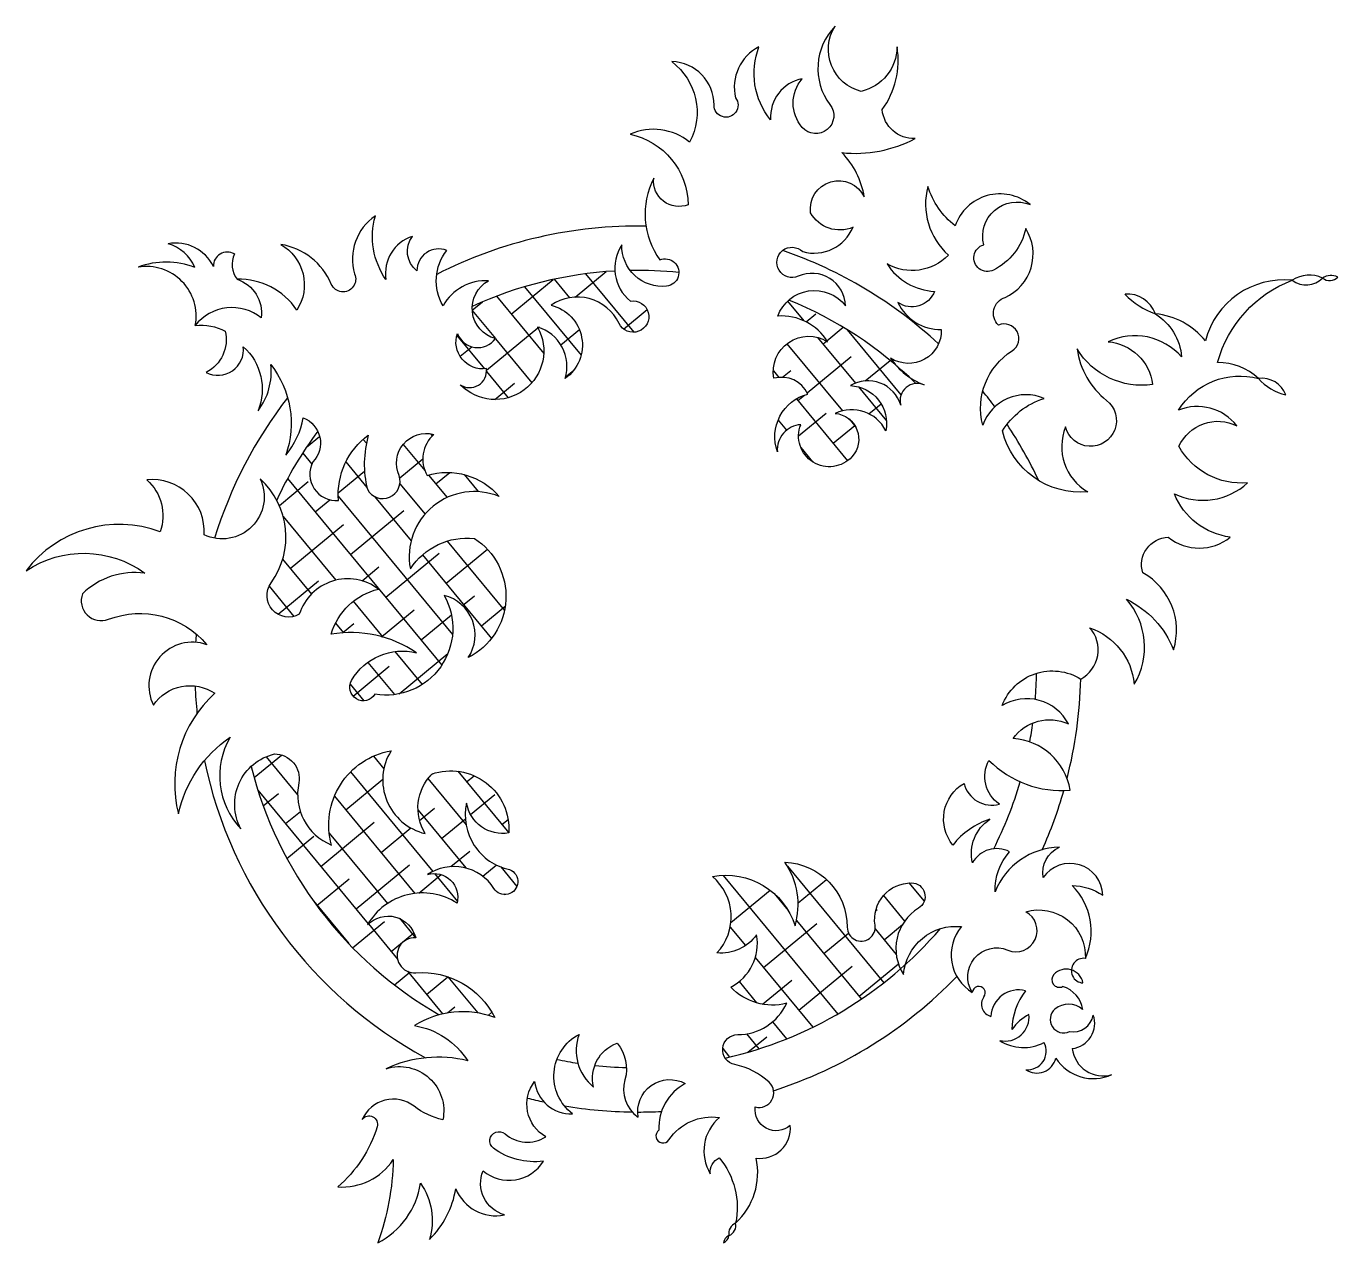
# Model space of a CAD drawing. Header units: millimetres. Extents: x -345 to 395, y -324 to 363.
import ezdxf

# ---------------------------------------------------------------- set-up
doc = ezdxf.new("R2010")
doc.units = ezdxf.units.MM
for name, color, linetype in [('ceco.net 290 plantpot', 7, 'Continuous'), ('ceco.net 290 pot plant', 93, 'Continuous'), ('ceco.net 290 potting soil', 27, 'Continuous')]:
    doc.layers.add(name, color=color, linetype=linetype)

# ---------------------------------------------------------------- blocks, each defined once
blk = doc.blocks.new('*X1')
at = {"color": 0}
for p, q in [((93.603, 44.4591), (93.6221, 44.4782)), ((93.6033, 44.4593), (93.603, 44.4596)), ((93.62, 44.4318), (93.6465, 44.4583)), ((93.6696, 44.4372), (93.6506, 44.4562)), ((93.6583, 44.4259), (93.6848, 44.4525)), ((93.7358, 44.4151), (93.6951, 44.4559)), ((93.5974, 44.3209), (93.718, 44.4415)), ((93.638, 44.4246), (93.6364, 44.4262)), ((93.6574, 44.3367), (93.7388, 44.4181)), ((93.6145, 44.2496), (93.758, 44.3931)), ((93.6916, 44.371), (93.666, 44.3966)), ((93.7579, 44.3489), (93.7027, 44.4041)), ((93.6375, 44.3367), (93.6081, 44.3661)), ((93.7035, 44.2944), (93.7756, 44.3665)), ((93.7137, 44.3047), (93.6585, 44.3599)), ((93.755, 44.3076), (93.7248, 44.3378)), ((93.7739, 44.3206), (93.7915, 44.3382)), ((93.6293, 44.3086), (93.647, 44.3263)), ((93.7901, 44.2927), (93.8057, 44.3082)), ((93.8106, 44.2962), (93.7911, 44.3157)), ((93.6667, 44.2633), (93.6261, 44.3039)), ((93.7322, 44.2789), (93.7541, 44.3008)), ((93.6721, 44.263), (93.6911, 44.282)), ((93.8092, 44.2676), (93.8179, 44.2762))]:
    blk.add_line(p, q, dxfattribs=at)
blk = doc.blocks.new('*X2')
at = {"color": 0}
for p, q in [((93.6289, 43.9988), (93.649, 44.019)), ((93.526, 43.9401), (93.5898, 44.004)), ((93.5812, 43.9953), (93.5746, 44.0019)), ((93.6412, 43.9794), (93.6272, 43.9935)), ((93.6595, 44.0053), (93.6585, 44.0063)), ((93.797, 44.0004), (93.7931, 44.0043)), ((93.5731, 43.9591), (93.548, 43.9843)), ((93.7579, 43.951), (93.7954, 43.9886)), ((93.537, 43.9511), (93.5292, 43.9589)), ((93.5374, 43.9074), (93.5853, 43.9553)), ((93.5739, 43.8997), (93.6338, 43.9595)), ((93.6033, 43.929), (93.5785, 43.9538)), ((93.6338, 43.9427), (93.6143, 43.9622)), ((93.6435, 43.925), (93.6722, 43.9537)), ((93.7561, 43.9051), (93.8002, 43.9492)), ((93.78, 43.929), (93.7579, 43.9512)), ((93.7986, 43.9546), (93.7911, 43.9622)), ((93.5382, 43.8198), (93.6413, 43.9229)), ((93.667, 43.9095), (93.6439, 43.9326)), ((93.5348, 43.9091), (93.5313, 43.9126)), ((93.567, 43.8044), (93.6678, 43.9051)), ((93.5855, 43.9025), (93.5701, 43.918)), ((93.6978, 43.891), (93.7176, 43.9107)), ((93.7358, 43.8848), (93.7123, 43.9083)), ((93.7728, 43.892), (93.7568, 43.908)), ((93.6254, 43.8627), (93.5947, 43.8934)), ((93.6916, 43.8406), (93.6364, 43.8959)), ((93.7071, 43.8561), (93.7437, 43.8927)), ((93.6093, 43.8024), (93.6822, 43.8753)), ((93.7355, 43.841), (93.7027, 43.8738)), ((93.518, 43.8438), (93.5311, 43.8569)), ((93.5812, 43.8185), (93.543, 43.8567)), ((93.5687, 43.7177), (93.7069, 43.8559)), ((93.6475, 43.7964), (93.5922, 43.8517)), ((93.6872, 43.792), (93.7313, 43.8361)), ((93.6919, 43.7962), (93.6585, 43.8296)), ((93.6422, 43.7575), (93.6143, 43.7854)), ((93.5302, 43.7233), (93.5696, 43.7628)), ((93.6033, 43.7522), (93.5879, 43.7676)), ((93.555, 43.7121), (93.5266, 43.7405)), ((93.5858, 43.7254), (93.5701, 43.7412))]:
    blk.add_line(p, q, dxfattribs=at)
blk = doc.blocks.new('*X3')
at = {"color": 0}
for p, q in [((93.2685, 43.9036), (93.3403, 43.9754)), ((93.2865, 43.8774), (93.373, 43.9639)), ((93.3602, 43.9511), (93.3355, 43.9758)), ((93.316, 43.9069), (93.2733, 43.9496)), ((93.3393, 43.9278), (93.327, 43.9401)), ((93.3944, 43.9411), (93.3955, 43.9422)), ((93.1919, 43.9154), (93.2096, 43.9331)), ((93.2297, 43.7764), (93.3729, 43.9196)), ((93.2151, 43.7176), (93.4083, 43.9109)), ((93.3823, 43.8848), (93.3508, 43.9163)), ((93.4453, 43.866), (93.3949, 43.9164)), ((93.2055, 43.8848), (93.1911, 43.8992)), ((93.1963, 43.8756), (93.2195, 43.8988)), ((93.3381, 43.8406), (93.2829, 43.8959)), ((93.3982, 43.8565), (93.4324, 43.8907)), ((93.1497, 43.8732), (93.152, 43.8755)), ((93.2093, 43.8444), (93.2406, 43.8758)), ((93.1645, 43.8438), (93.1916, 43.8709)), ((93.2025, 43.8436), (93.1787, 43.8674)), ((93.2261, 43.817), (93.2722, 43.8631)), ((93.2718, 43.8627), (93.2713, 43.8632)), ((93.383, 43.8399), (93.3491, 43.8738)), ((93.4133, 43.8274), (93.4467, 43.8608)), ((93.2939, 43.7964), (93.2387, 43.8517)), ((93.4527, 43.8144), (93.4154, 43.8517)), ((93.3462, 43.8046), (93.3833, 43.8416)), ((93.2276, 43.8185), (93.2269, 43.8192)), ((93.3223, 43.8122), (93.3049, 43.8296)), ((93.4398, 43.8098), (93.4569, 43.8269)), ((93.1632, 43.7983), (93.1672, 43.8023)), ((93.1904, 43.7813), (93.2167, 43.8076)), ((93.2259, 43.776), (93.1987, 43.8032)), ((93.3828, 43.7959), (93.3712, 43.8075)), ((93.3728, 43.7869), (93.3827, 43.7968)), ((93.2584, 43.7167), (93.3244, 43.7827)), ((93.316, 43.7301), (93.2608, 43.7854)), ((93.2497, 43.7522), (93.2347, 43.7673)), ((93.3066, 43.7207), (93.3426, 43.7567)), ((93.3689, 43.7214), (93.327, 43.7633)), ((93.1781, 43.7355), (93.1645, 43.7491)), ((93.1851, 43.7318), (93.1966, 43.7433)), ((93.2465, 43.7112), (93.2166, 43.7412)), ((93.3384, 43.7083), (93.3695, 43.7394))]:
    blk.add_line(p, q, dxfattribs=at)
blk = doc.blocks.new('*X4')
at = {"color": 0}
for p, q in [((93.0113, 44.0791), (92.9869, 44.1034)), ((92.9533, 44.0304), (93.0139, 44.0909)), ((92.9806, 44.0214), (92.9487, 44.0533)), ((92.9745, 43.9632), (93.0454, 44.0341)), ((93.0359, 44.0103), (93.0167, 44.0294)), ((93.0714, 44.019), (93.0628, 44.0276)), ((92.9628, 43.9957), (92.9819, 44.0148)), ((93.0066, 43.9511), (92.9631, 43.9946)), ((92.9881, 43.9326), (93.0474, 43.9919)), ((93.0186, 43.9833), (93.0177, 43.9843)), ((93.0724, 43.9295), (93.0192, 43.9827)), ((93.0359, 43.9361), (93.0815, 43.9818)), ((93.0736, 43.9296), (93.1008, 43.9569)), ((93.1043, 43.9418), (93.084, 43.9622)), ((93.0068, 43.907), (93.0358, 43.936)), ((93.0363, 43.8923), (93.071, 43.927)), ((93.0065, 43.907), (92.9958, 43.9177)), ((93.0595, 43.8983), (93.0475, 43.9103)), ((93.0927, 43.9046), (93.0963, 43.9081))]:
    blk.add_line(p, q, dxfattribs=at)
blk = doc.blocks.new('*X5')
at = {"color": 0}
for p, q in [((92.9882, 44.3304), (93.0556, 44.3978)), ((93.0436, 44.356), (93.0179, 44.3818)), ((93.051, 44.3491), (93.0862, 44.3842)), ((93.0802, 44.3637), (93.0676, 44.3763)), ((93.0882, 44.3421), (93.0965, 44.3504)), ((93.1171, 44.3268), (93.0948, 44.3491)), ((92.9999, 44.2979), (93.0473, 44.3453)), ((93.0103, 44.2642), (93.0797, 44.3336)), ((93.0632, 44.2923), (93.0177, 44.3378)), ((93.0712, 44.2808), (93.1352, 44.3449)), ((93.0026, 44.3087), (92.9858, 44.3255)), ((93.0066, 44.3047), (93.003, 44.3083)), ((93.1125, 44.2872), (93.084, 44.3157)), ((93.1255, 44.2909), (93.1402, 44.3057)), ((92.9837, 44.2834), (92.9735, 44.2936)), ((93.0729, 44.2826), (93.0662, 44.2893)), ((92.9624, 44.2604), (92.9827, 44.2807)), ((92.9624, 44.2605), (92.9611, 44.2618)), ((93.0485, 44.2628), (93.0398, 44.2715)), ((93.097, 44.2625), (93.1076, 44.273)), ((93.0421, 44.2518), (93.049, 44.2586))]:
    blk.add_line(p, q, dxfattribs=at)

msp = doc.modelspace()

# ---------------------------------------------------------------- linework, layer by layer
at = {"layer": 'ceco.net 290 plantpot'}
for radius, start, end in [(250, 88.93422, 116.99453), (250, 47.24284, 70.90413), (225, 93.2875, 114.53508), (225, 84.08973, 91.09037), (225, 45.7529, 67.73683), (250, 36.29599, 38.85625), (250, 142.22087, 162.81426), (225, 143.38474, 154.91694), (250, 25.1855, 33.53864), (250, 175.44447, 176.54162), (225, 355.6245, 359.38584), (250, 345.69655, 358.71077), (250, 182.19059, 185.74728), (225, 349.46462, 352.23008), (250, 191.94425, 241.35986), (225, 194.13834, 240.12845), (225, 333.20346, 343.5622), (250, 335.93581, 344.09037), (225, 282.65252, 319.36937), (250, 287.84603, 316.06302), (225, 258.30142, 261.35991), (225, 263.81143, 268.37477), (250, 255.57227, 257.76346), (250, 260.47553, 269.29748), (250, 269.98834, 273.07523)]:
    msp.add_arc((0, 0), radius, start, end, dxfattribs=at)
at = {"layer": 'ceco.net 290 pot plant'}
msp.add_lwpolyline([(111.35, 362.79, 0.370529), (108.44, 318.56, -0.975082), (92.82, 305.66, -0.374166), (92.83, 333.14, 0.377573), (74.92, 309.98, -0.268802), (68.39, 351.18, 0.344977), (55.17, 322.34, -1.401013), (43.01, 318.26, 0.410158), (19.2, 342.79, -0.369682), (29.24, 297.33, 0.283895), (-4.33, 301.84, -0.348083), (28.5, 262.06, -0.5664), (9, 277.01, 0.280401), (12.44, 230.87, -1.161261), (16.26, 216.11, -0.453193), (-8.98, 239.46, 0.383558), (-4.17, 207.59, -2.026437), (-10.59, 195.11, 0.464062), (-48.86, 205.31, -0.64253), (-41.03, 163.99, 0.418556), (-56.57, 192.96, -0.878456), (-100.22, 160.48, 0.641696), (-85.4, 169.53, -0.556858), (-101.82, 189.42, 0.597654), (-80.3, 186.5, -0.680882), (-84.16, 219.15, 0.28499), (-109.92, 205.03, -0.307052), (-107.81, 236.24, 0.53539), (-124.6, 224.75, -0.413997), (-127.11, 244.19, 0.372998), (-142.11, 219.8, -0.223943), (-148.1, 255.71, 0.324902), (-159.85, 223.06, -1.018463), (-172.96, 217.25, 0.258566), (-201.43, 239.6, -0.433029), (-192.4, 202.61, 0.258915), (-226.06, 219.96, -0.358139), (-212.44, 198.24, 0.414417), (-249.73, 193.95, -0.140153), (-232.77, 190.76, -0.345678), (-243.63, 167.45, 0.606928), (-222.63, 181.94, -0.316563), (-214.3, 145.8, 0.195358), (-207.11, 171.82, -0.257515), (-198.65, 120.75, 0.132189), (-188.79, 141.8, -0.53269), (-183.32, 116.93, 0.59749), (-168.92, 95.14, -0.259359), (-152.06, 132.01, 0.129353), (-152.62, 101.44, 0.920189), (-134.62, 109.14, -0.63585), (-115.13, 132.41, 0.347352), (-118.92, 109.22, -0.301529), (-78.2, 97.37, 0.596456), (-128.35, 56.6, -0.280276), (-92.2, 73.72, -0.579926), (-95.68, 6.45, 0.517875), (-109.22, 41.54, -0.629412), (-148.32, -14.24, -0.990694), (-161.52, -6.37, -0.331831), (-124.79, 9.23, 0.18969), (-172.99, 19.71, -0.270418), (-146.33, 45.09, 0.518449), (-191, 30.98, -0.808209), (-206.94, 48.66, 0.38249), (-213.09, 107.3, -0.70554), (-244.73, 75.78, 0.464819), (-277.02, 106.79, -0.302604), (-269.54, 77.42, 0.332825), (-345.11, 55.5, -0.315628), (-278.25, 54.12, 0.230705), (-313.36, 42.46, 0.646365), (-298.73, 28.06, -0.321252), (-243.11, 13.75, 0.67229), (-273.36, -20.39, -0.415588), (-238.73, -13.69, 0.277095), (-259.22, -81.77, -0.191286), (-230.1, -38.52, 0.331636), (-224.02, -90.13, -0.493138), (-205, -47.92, -0.46253), (-191.25, -64.22, 0.364755), (-172.79, -99.32, -0.444339), (-139.24, -46.14, 0.511852), (-120.07, -92.83, -0.33968), (-116.26, -59.25, -0.536642), (-72.79, -92.49, -0.414311), (-96.63, -75.67, 0.418875), (-72.34, -113.15, -1.386494), (-81.23, -123.82, 0.423776), (-118.65, -116, -0.587292), (-102.02, -132.14, 0.431191), (-152.49, -144.32, -0.591229), (-125.34, -151.67, 1.071669), (-125.19, -171.4, -0.306427), (-80.74, -196.71, 0.23661), (-125.99, -201.22, -0.21313), (-95.97, -221.08, 0.171845), (-141.9, -225.53, -0.573533), (-110.01, -254.4, -0.108414), (-126.26, -246.74, 0.486142), (-155.5, -254.14, -0.849368), (-147.07, -258.34, -0.141373), (-169.32, -292.24, 0.271076), (-137.97, -276.88, -0.080597), (-146.71, -323.79, 0.243728), (-122.69, -290.2, -0.23687), (-117.62, -321.93, 0.162191), (-102.74, -293.26, 0.3633), (-75.24, -308.04, -0.445045), (-87.32, -283.16, 0.459017), (-53.27, -277.73, -0.192706), (-81.48, -270.41, -1.023372), (-74.93, -262.36, 0.329061), (-51.95, -263.97, -0.452591), (-58.22, -232.71, 0.398339), (-36.83, -250.95, -0.54775), (-33.14, -206.17, 0.321268), (-24.98, -235.88, -0.38061), (-11.64, -211.11, -0.249554), (-7.25, -231.78, 0.320157), (0.21, -252.89, -0.628439), (26.8, -233.93, 0.289739), (11.9, -260.2, 1.202873), (17.57, -265.7, -0.291975), (46.03, -253.13, 0.369288), (40.94, -284.88, -0.309238), (45.93, -275.85, -0.229607), (55.22, -312.69, 0.265056), (66.81, -276, 0.483233), (86.03, -257.51, -0.699422), (66.31, -247.1, 0.780636), (74.14, -233.21, 0.142133), (54.78, -223.24, -0.90617), (56.4, -206.32, 0.290358), (84.08, -188.64, -0.270283), (52.46, -179.53, 0.329026), (67.05, -150.03, -0.263693), (44.65, -160.19, 0.430526), (42.18, -117.15, -0.383584), (88.73, -145.01, 0.226904), (83.03, -109.01, -0.402552), (118.19, -145.68, 1.079821), (133.88, -144.49, -0.460768), (154.41, -120.66, -0.756374), (158.41, -135.01, 0.424088), (150.01, -172.36, -0.422376), (182.65, -145.38, 0.460263), (188.78, -182.5, -0.737441), (208.77, -158.62, 0.960011), (218.89, -137.02, -0.512891), (252.61, -163.3, 0.310094), (245.14, -122.16, -0.148551), (262.39, -127.7, 0.727737), (228.72, -117.71, -0.339939), (237.89, -100.51, 0.29848), (201.62, -125.67, -0.189206), (209.8, -103.1, 0.405754), (188.88, -109.39, -0.315163), (198.76, -84.73, 0.146955), (177.8, -99.3, -0.460302), (184.13, -64.5, 0.426815), (204.09, -76.2, -0.387662), (198.16, -51.53, 0.2229), (243.97, -68.33, 0.35302), (211.75, -39.27, -0.362988), (243.02, -30.96, 0.43351), (205.63, -20.61, -0.472615), (249.96, -5.64, 0.49274), (254.97, 23.26, -0.296033), (280.16, -8.52, 0.328627), (275.7, 39.35, -0.192618), (302.33, 10.83, 0.354941), (285.03, 54.28, -0.499717), (299.36, 74.38, 0.351029), (334.36, 74.43, -0.270575), (302.83, 98.9, 0.308847), (344.07, 105.13, -0.297443), (305.4, 125.77, -0.421785), (338.11, 137.33, 0.330899), (305.08, 146.13, -0.326108), (350.3, 164.03, 0.181451), (327.17, 173.1, -0.24016), (369.3, 219.39, 0.372726), (320.33, 185.19, 0.204497), (292.07, 200.46, -0.23605), (306.9, 176.18, 0.335773), (265.43, 184.71, -0.355132), (290.55, 160.59, -0.299956), (247.9, 180.67, 0.192553), (264.56, 151.63, -1.3963), (241.42, 136.69, 0.376125), (253.92, 100.05, -0.373228), (205.78, 134.37, -0.178913), (229.24, 152.72, 0.432008), (194.67, 137.72, -0.324978), (211.23, 179.59, 0.929454), (203.47, 194.05, -0.562346), (207.25, 209.7, 0.454826), (218.96, 248.61, -0.229057), (200.73, 225.19, -1.095049), (195.23, 239.44, -0.618224), (221.39, 262.1, 0.523503), (179.11, 250.12, -0.149591), (163.68, 272.41, 0.280969), (175.28, 233.61, -0.343294), (140.67, 228.67, 0.241567), (167.44, 213.15, -0.489158), (146.83, 206.87, 0.29539), (171.27, 191.59, -0.605984), (142.66, 175.47, 0.157761), (161.66, 160.32, 0.638684), (148.38, 149.01, 0.487911), (119.99, 159.96, -0.461529), (139.93, 134.5, 0.409874), (111.43, 144.29, -0.617839), (120.87, 119.83, -0.834811), (91.99, 137.9, 0.420145), (78.77, 122.67, -0.439703), (95.99, 155.19, 0.366474), (76.83, 164.08, -0.654626), (107.06, 184.76, 0.279121), (79.01, 199.21, -0.590298), (117.23, 204.99, 0.535384), (90.57, 221.67, -1.900969), (93.07, 235.56, 0.375926), (121.46, 249.35, -0.387484), (97.52, 257.52, -0.854786), (127.8, 266.41, 0.156733), (115.14, 291.43, 0.14787), (156.47, 299.36, -0.395438), (137.91, 315.71, 0.202072), (146.32, 351.11, -0.3431), (126.15, 326.03, -0.514413)], format="xyb", close=True, dxfattribs=at)
for centre, radius, start, end in [((-260.75, 216.76), 23.68, 26.14887, 100.42075), ((-271.73, 217.28), 23.73, 23.39105, 73.61378), ((-266.03, 184.98), 44.72, 68.92755, 110.80623), ((-231.66, 227.5), 7.84, 59.41525, 182.22731), ((-215.23, 228.41), 13.74, 154.88035, 217.97766), ((-277.2, 199.2), 27.97, 349.16626, 99.69086), ((378.95, 205.02), 17.31, 64.37589, 123.89943), ((391.27, 213.45), 8.66, 64.37589, 123.89943), ((377.17, 229.65), 12.93, 232.48472, 315.7906), ((390.38, 225.76), 6.47, 232.48472, 315.7906), ((276.28, 194.87), 16.76, 19.50084, 94.56854), ((307.41, 242.87), 45.1, 223.95112, 250.11827), ((352.11, 149.59), 14.56, 20.79807, 97.14952), ((371.92, 182.52), 28.44, 220.53073, 257.41686), ((241.83, -178.91), 9.57, 10.58079, 137.52011), ((251.64, -170.2), 6.97, 82.02044, 266.6817), ((237.92, -175.33), 4.28, 137.52011, 295.51133), ((192.44, -182.76), 3.67, 322.70923, 176.03198), ((200.94, -189.21), 7, 142.85524, 256.61402), ((214.93, -196.7), 15.62, 75.40959, 177.48255), ((247.77, -204.09), 36.63, 142.0976, 178.94495), ((235.25, -194.52), 15.98, 8.41938, 73.57614), ((240.36, -197.74), 7.62, 130.45928, 295.17893), ((243.1, -200.95), 11.84, 47.79113, 130.45928), ((207.24, -196.41), 13.57, 257.44461, 6.27356), ((233.86, -219.39), 27.77, 118.21911, 144.86693), ((245.63, -193.23), 11.58, 259.93925, 349.92631), ((243.52, -199.97), 14.31, 276.74644, 19.25227), ((217.73, -188.75), 24.85, 237.2523, 297.57323), ((220.03, -215.71), 10.44, 264.33691, 28.19255), ((262.49, -212.23), 17.4, 186.46226, 287.08612), ((225.2, -216.98), 11.02, 235.82377, 346.43627), ((257.12, -205.93), 25.22, 212.7526, 294.55883), ((57.62, -318.51), 6.3, 112.43176, 191.19174), ((49.27, -314.03), 6.1, 290.91625, 12.70726), ((52.97, -324.01), 4.54, 109.59001, 176.68175), ((46.6, -319.23), 4.87, 292.18151, 354.09025)]:
    msp.add_arc(centre, radius, start, end, dxfattribs=at)

# ---------------------------------------------------------------- block references
at = {"layer": 'ceco.net 290 potting soil', "xscale": 499.9999999999999, "yscale": 500, "zscale": 500, "rotation": 264.5487334080602}
for name in ['*X4', '*X5', '*X3', '*X2', '*X1']:
    msp.add_blockref(name, (-17529.87, 48580.95), dxfattribs=at)

doc.saveas('drawing.dxf')
